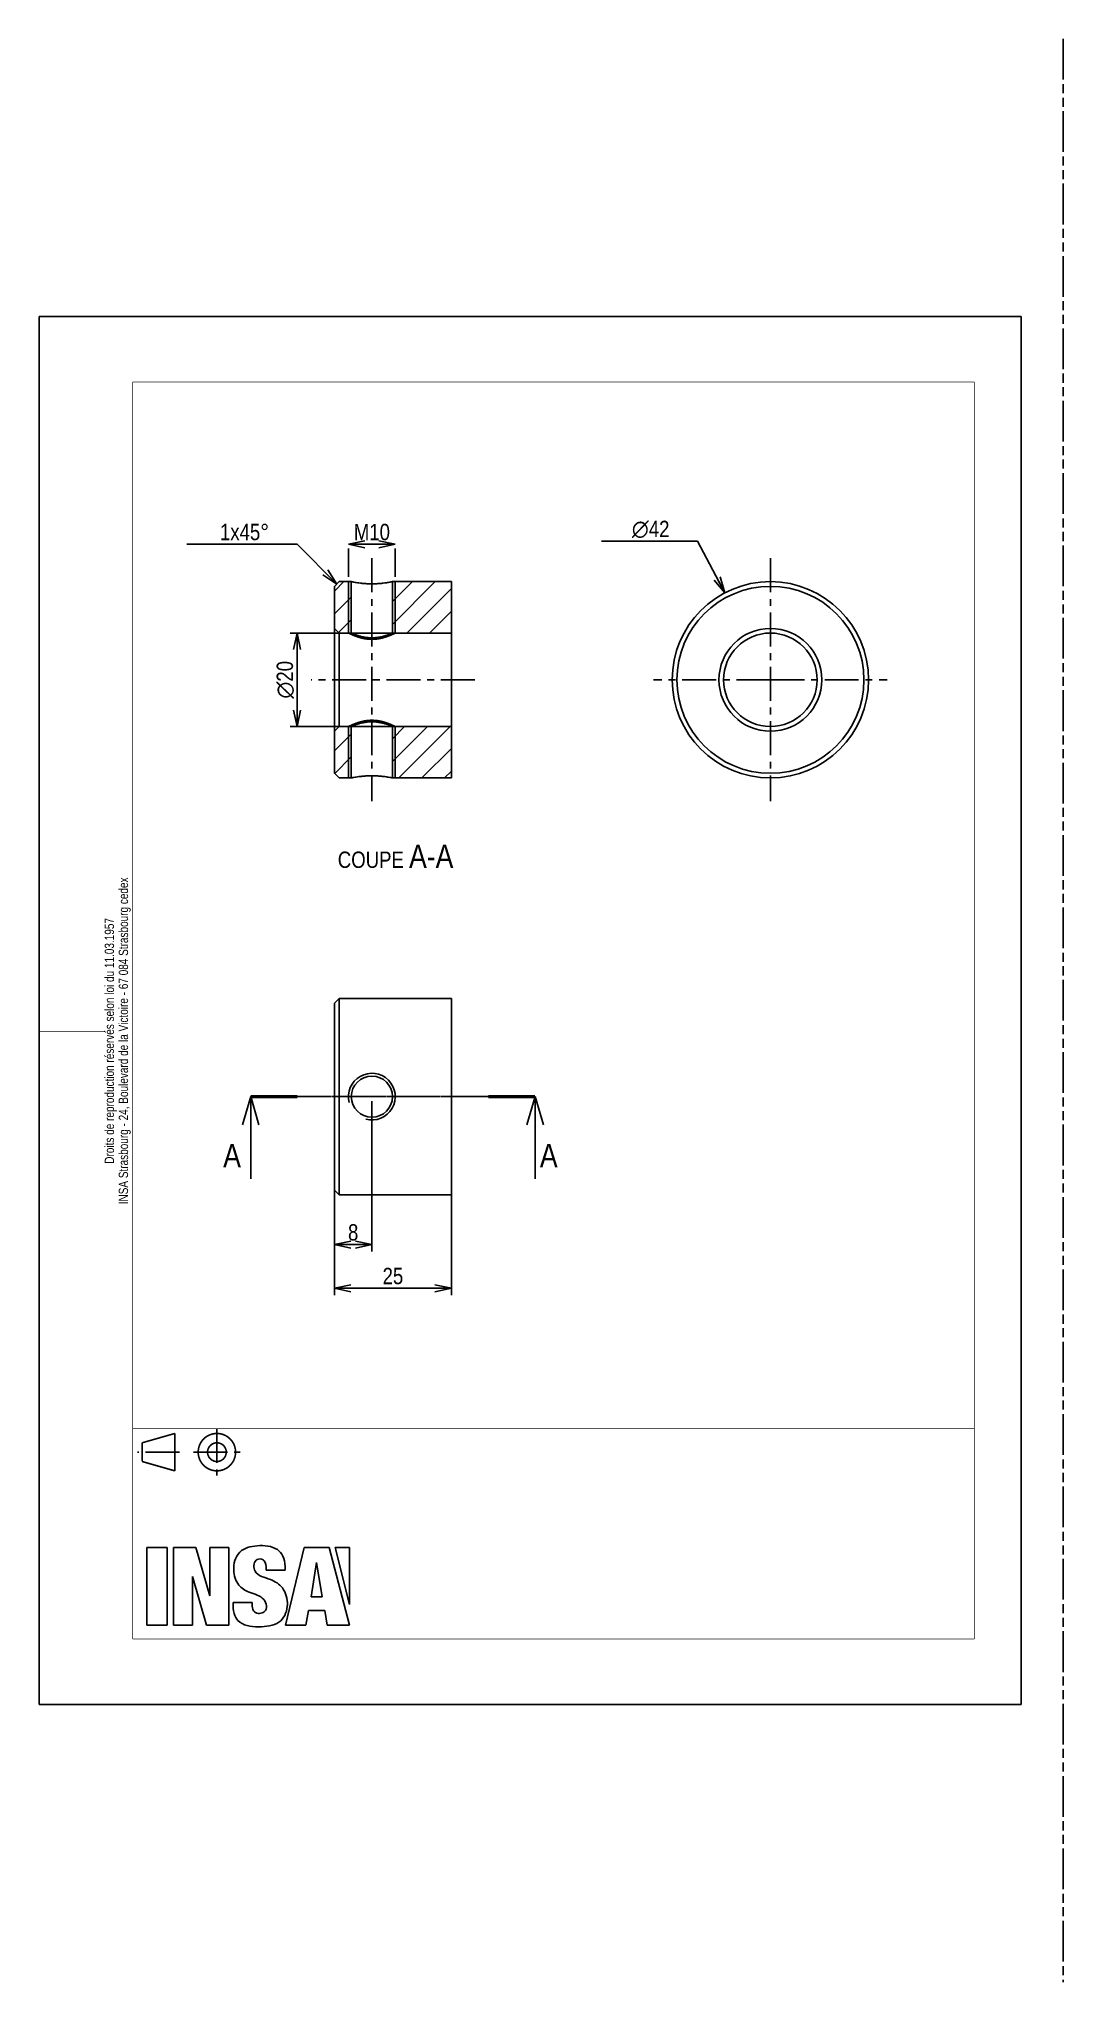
# Model space of a CAD drawing. Header units: millimetres. Extents: x 0 to 219, y -59 to 356.
import ezdxf

# ---------------------------------------------------------------- set-up
doc = ezdxf.new("R2010")
doc.units = ezdxf.units.MM
doc.header["$LTSCALE"] = 19.36
doc.linetypes.add('CENTER', pattern=[0.6, 0.375, -0.075, 0.075, -0.075])
doc.linetypes.add('PHANTOM', pattern=[0.8, 0.45, -0.05, 0.1, -0.05, 0.1, -0.05])
doc.layers.get('0').update_dxf_attribs({"linetype": 'CONTINUOUS'})
for name, color, linetype in [('02___PRT_ALL_AXES', 7, 'CONTINUOUS'), ('2D_ENTITES', 7, 'CONTINUOUS'), ('DEFAULT_1', 7, 'CENTER')]:
    doc.layers.add(name, color=color, linetype=linetype)
doc.styles.get("Standard").update_dxf_attribs({"font": 'txt', "width": 0.85})
doc.styles.add('TEXTSTYLE_2', font='txt', dxfattribs={"width": 0.8})
doc.styles.add('TEXTSTYLE_3', font='gdt')
doc.dimstyles.new('DIMSTYLE_1', dxfattribs={"dimtxt": 3.5, "dimasz": 3.5, "dimexe": 1.5, "dimexo": 1, "dimtad": 1, "dimdec": 3, "dimtxsty": 'STANDARD', "dimblk": 'OPEN', "dimblk1": 'OPEN', "dimblk2": 'OPEN', "dimcen": 0.09, "dimadec": 3, "dimazin": 2, "dimtp": 0.3, "dimtm": 0.3, "dimtfac": 1, "dimtdec": 3, "dimtofl": 0, "dimtmove": 0, "dimatfit": 1, "dimldrblk": 'OPEN', "dimfxl": 1, "dimtolj": 1, "dimarcsym": 0})
doc.dimstyles.new('DIMSTYLE_2', dxfattribs={"dimtxt": 3.5, "dimasz": 3.5, "dimexe": 1.5, "dimexo": 1, "dimgap": 0.875, "dimtad": 1, "dimdec": 3, "dimtxsty": 'STANDARD', "dimblk": 'OPEN', "dimblk1": 'OPEN', "dimblk2": 'OPEN', "dimcen": 0.09, "dimadec": 3, "dimazin": 2, "dimtp": 0.2, "dimtm": 0.2, "dimtfac": 1, "dimtdec": 3, "dimtofl": 0, "dimtmove": 0, "dimatfit": 3, "dimldrblk": 'OPEN', "dimfxl": 1, "dimtolj": 1, "dimarcsym": 0})
doc.dimstyles.get("Standard").update_dxf_attribs({"dimtxt": 3.5, "dimasz": 3.5, "dimexe": 1.5, "dimexo": 1, "dimtad": 1, "dimdec": 3, "dimtxsty": 'STANDARD', "dimblk": 'OPEN', "dimblk1": 'OPEN', "dimblk2": 'OPEN', "dimcen": 0.09, "dimadec": 3, "dimazin": 2, "dimtol": 1, "dimtp": 0.001, "dimtm": 0.001, "dimtfac": 1, "dimtdec": 3, "dimtofl": 0, "dimtmove": 0, "dimatfit": 3, "dimldrblk": 'OPEN', "dimfxl": 1, "dimtolj": 1, "dimarcsym": 0})

# ---------------------------------------------------------------- blocks, each defined once
blk = doc.blocks.new('VUE_PROJETEE_BL0', base_point=(32, 54))
at = {"color": 7, "linetype": 'CONTINUOUS', "const_width": 0.35}
for points in [[(29, 58), (22, 56)], [(22, 56), (22, 52)], [(29, 50), (29, 58)], [(22, 52), (29, 50)]]:
    blk.add_lwpolyline(points, dxfattribs=at)
for points in [[(34, 54, 1), (42, 54, 1)], [(36, 54, 1), (40, 54, 1)]]:
    blk.add_lwpolyline(points, format="xyb", close=True, dxfattribs=at)
at = {"layer": 'DEFAULT_1', "color": 7, "linetype": 'CENTER'}
for p, q in [((38, 59), (38, 49)), ((30, 54), (21, 54)), ((33, 54), (43, 54))]:
    blk.add_line(p, q, dxfattribs=at)
blk = doc.blocks.new('LOGO_INSA_2014_BL1', base_point=(44.69, 25.32))
at = {"color": 4, "linetype": 'CONTINUOUS'}
for p, q in [((23, 33.63), (23, 17)), ((27.39, 33.63), (23, 33.63)), ((27.39, 17), (27.39, 33.63)), ((28.72, 17), (28.72, 33.63)), ((28.72, 33.63), (33.51, 33.63)), ((33.51, 33.63), (36.51, 23.25)), ((36.51, 23.25), (36.51, 33.63)), ((36.51, 33.63), (40.56, 33.63)), ((40.56, 33.63), (40.56, 17)), ((56.66, 33.63), (52.67, 17)), ((61.99, 33.63), (56.66, 33.63)), ((66.38, 17), (61.99, 33.63)), ((66.38, 21.39), (63.32, 33.63)), ((63.32, 33.63), (66.38, 33.63)), ((66.38, 33.63), (66.38, 21.39)), ((59.33, 30.37), (58.13, 23.05)), ((60.52, 23.05), (59.33, 30.37)), ((32.78, 27.38), (32.78, 17)), ((35.77, 17), (32.78, 27.38)), ((48.55, 28.78), (52.61, 28.78)), ((41.5, 21.86), (45.55, 21.86)), ((58.13, 23.05), (60.52, 23.05)), ((23, 17), (27.39, 17)), ((32.78, 17), (28.72, 17)), ((40.56, 17), (35.77, 17)), ((52.67, 17), (57.06, 17)), ((57.06, 17), (57.6, 20.15)), ((57.6, 20.15), (61.06, 20.15)), ((61.06, 20.15), (61.59, 17)), ((61.59, 17), (66.38, 17))]:
    blk.add_line(p, q, dxfattribs=at)
for points, knots in [([(52.61, 28.78), (52.65, 30.8), (51.52, 33.59), (47.49, 34.27), (42.61, 33.37), (41.65, 30.67), (41.61, 29.2)], [0, 0, 0, 0, 0.220663, 0.498464, 0.736526, 1, 1, 1, 1]), ([(41.61, 29.2), (41.61, 29.05), (41.62, 27.73), (42.27, 25.46), (45.09, 23.75), (47.81, 23.29), (48.76, 21.13), (48.44, 19.86), (47.3, 19.43), (46.71, 19.49), (46.52, 19.55)], [0, 0, 0, 0, 0.030294, 0.258124, 0.4422, 0.69203, 0.798044, 0.8992, 0.965836, 1, 1, 1, 1]), ([(53.07, 21.25), (53.14, 22.57), (52.47, 25.11), (49.37, 27.02), (46.26, 27.56), (45.78, 29.8), (46.23, 30.98), (47.14, 31.25), (47.56, 31.13)], [0, 0, 0, 0, 0.257935, 0.473327, 0.735322, 0.82474, 0.912642, 1, 1, 1, 1]), ([(47.56, 31.13), (47.76, 31.07), (48.32, 30.72), (48.6, 29.73), (48.55, 28.78)], [0, 0, 0, 0, 0.351987, 1, 1, 1, 1]), ([(41.5, 21.86), (41.39, 19.98), (42.36, 17.04), (46.64, 16.42), (51.7, 17.03), (52.96, 19.71), (53.07, 21.16), (53.07, 21.25)], [0, 0, 0, 0, 0.203012, 0.491002, 0.744803, 0.984522, 1, 1, 1, 1]), ([(46.52, 19.55), (46.18, 19.66), (45.65, 20.11), (45.51, 21.23), (45.55, 21.86)], [0, 0, 0, 0, 0.573245, 1, 1, 1, 1])]:
    blk.add_open_spline(points, degree=3, knots=knots, dxfattribs=at)
blk = doc.blocks.new('_OPEN')
at = {"color": 0, "linetype": 'BYBLOCK'}
for p, q in [((0, 0), (-1, 0.214)), ((-1, -0.214), (0, 0)), ((-1, 0), (0, 0))]:
    blk.add_line(p, q, dxfattribs=at)
blk = doc.blocks.new('XSEC_OPEN')
at = {"color": 0, "linetype": 'BYBLOCK'}
for p, q in [((0, 0), (-1, 0.292)), ((-1, -0.292), (0, 0)), ((-1, 0), (0, 0))]:
    blk.add_line(p, q, dxfattribs=at)
blk = doc.blocks.new('*D0')
at = {"color": 2, "linetype": 'CONTINUOUS'}
for p, q in [((139, 248.93), (120.27, 248.93)), ((140.8, 248.93), (139, 248.93)), ((146.62, 237.85), (140.8, 248.93))]:
    blk.add_line(p, q, dxfattribs=at)
at = {"color": 2, "linetype": 'CONTINUOUS', "xscale": 3.5, "yscale": 3.5, "zscale": 3.5, "rotation": 297.7246536162}
blk.add_blockref('_OPEN', (146.62, 237.85), dxfattribs=at)
at = {"color": 2, "linetype": 'CONTINUOUS', "insert": (134.8, 253.3), "char_height": 3.5, "width": 15.4902, "attachment_point": 3, "line_spacing_factor": 0.9, "style": 'TEXTSTYLE_3'}
blk.add_mtext('{\\fgdt;n}\\ftxt;{\\W0.85;42}', dxfattribs=at)
blk = doc.blocks.new('*D1')
at = {"color": 2, "linetype": 'CONTINUOUS'}
for p, q in [((63.15, 129.07), (63.15, 87.57)), ((88.15, 129.07), (88.15, 87.57)), ((63.15, 89.07), (75.65, 89.07)), ((88.15, 89.07), (75.65, 89.07))]:
    blk.add_line(p, q, dxfattribs=at)
at = {"color": 2, "linetype": 'CONTINUOUS', "xscale": 3.5, "yscale": 3.5, "zscale": 3.5, "rotation": 180}
blk.add_blockref('_OPEN', (63.15, 89.07), dxfattribs=at)
at = {"color": 2, "linetype": 'CONTINUOUS', "xscale": 3.5, "yscale": 3.5, "zscale": 3.5}
blk.add_blockref('_OPEN', (88.15, 89.07), dxfattribs=at)
at = {"color": 2, "linetype": 'CONTINUOUS', "insert": (75.65, 93.44), "char_height": 3.5, "width": 8.4902, "attachment_point": 2, "line_spacing_factor": 0.9}
blk.add_mtext('25', dxfattribs=at)
blk = doc.blocks.new('*D2')
at = {"color": 2, "linetype": 'CONTINUOUS'}
for p, q in [((87.15, 229.26), (53.65, 229.26)), ((55.15, 229.26), (55.15, 219.26)), ((55.15, 209.26), (55.15, 219.26)), ((87.15, 209.26), (53.65, 209.26))]:
    blk.add_line(p, q, dxfattribs=at)
at = {"color": 2, "linetype": 'CONTINUOUS', "xscale": 3.5, "yscale": 3.5, "zscale": 3.5}
for p, rotation in [((55.15, 229.26), 90), ((55.15, 209.26), 270)]:
    blk.add_blockref('_OPEN', p, dxfattribs=dict(at, rotation=rotation))
at = {"color": 2, "linetype": 'CONTINUOUS', "insert": (50.78, 219.26), "char_height": 3.5, "width": 15.4902, "attachment_point": 2, "rotation": 90, "line_spacing_factor": 0.9, "style": 'TEXTSTYLE_3'}
blk.add_mtext('{\\fgdt;n}\\ftxt;{\\W0.85;20}', dxfattribs=at)
blk = doc.blocks.new('*D3')
at = {"color": 2, "linetype": 'CONTINUOUS'}
for p, q in [((66.15, 248.26), (71.15, 248.26)), ((66.15, 241.26), (66.15, 247.38)), ((76.15, 248.26), (71.15, 248.26)), ((76.15, 241.26), (76.15, 247.38))]:
    blk.add_line(p, q, dxfattribs=at)
at = {"color": 2, "linetype": 'CONTINUOUS', "xscale": 3.5, "yscale": 3.5, "zscale": 3.5, "rotation": 180}
blk.add_blockref('_OPEN', (66.15, 248.26), dxfattribs=at)
at = {"color": 2, "linetype": 'CONTINUOUS', "xscale": 3.5, "yscale": 3.5, "zscale": 3.5}
blk.add_blockref('_OPEN', (76.15, 248.26), dxfattribs=at)
at = {"color": 2, "linetype": 'CONTINUOUS', "insert": (71.15, 252.63), "char_height": 3.5, "width": 15.2988, "attachment_point": 2, "line_spacing_factor": 0.9}
blk.add_mtext('M10', dxfattribs=at)
blk = doc.blocks.new('*D4')
at = {"color": 2, "linetype": 'CONTINUOUS'}
for p, q in [((63.15, 129.07), (63.15, 96.9)), ((71.15, 129.07), (71.15, 96.9)), ((63.15, 98.4), (67.15, 98.4)), ((71.15, 98.4), (67.15, 98.4))]:
    blk.add_line(p, q, dxfattribs=at)
at = {"color": 2, "linetype": 'CONTINUOUS', "xscale": 3.5, "yscale": 3.5, "zscale": 3.5, "rotation": 180}
blk.add_blockref('_OPEN', (63.15, 98.4), dxfattribs=at)
at = {"color": 2, "linetype": 'CONTINUOUS', "xscale": 3.5, "yscale": 3.5, "zscale": 3.5}
blk.add_blockref('_OPEN', (71.15, 98.4), dxfattribs=at)
at = {"color": 2, "linetype": 'CONTINUOUS', "insert": (67.15, 102.78), "char_height": 3.5, "width": 4.2451, "attachment_point": 2, "line_spacing_factor": 0.9}
blk.add_mtext('8', dxfattribs=at)

msp = doc.modelspace()

# ---------------------------------------------------------------- hatches: boundary and pattern name
at = {"linetype": 'CONTINUOUS'}
h = msp.add_hatch(dxfattribs=at)
h.set_pattern_fill('ANSI31', color=2, style=0, pattern_type=2)
h.set_pattern_definition([(45, (88.1517, 219.257), (-2.44424, 2.44424), [])])
edge = h.paths.add_edge_path()
edge.add_line((88.1517, 240.2572), (88.1517, 229.2572))
edge.add_line((75.5517, 229.2572), (88.1517, 229.2572))
edge.add_line((75.5517, 229.2572), (75.5517, 240.2572))
edge.add_line((75.5517, 240.2572), (88.1517, 240.2572))
edge = h.paths.add_edge_path()
edge.add_line((88.1517, 209.2572), (88.1517, 198.2572))
edge.add_line((75.5517, 198.2572), (88.1517, 198.2572))
edge.add_line((75.5517, 198.2572), (75.5517, 209.2572))
edge.add_line((75.5517, 209.2572), (88.1517, 209.2572))
edge = h.paths.add_edge_path()
edge.add_line((64.1517, 240.2572), (66.7517, 240.2572))
edge.add_line((66.7517, 229.2572), (66.7517, 240.2572))
edge.add_line((64.1517, 229.2572), (66.7517, 229.2572))
edge.add_line((64.1517, 229.2572), (63.1517, 230.2572))
edge.add_line((63.1517, 239.2572), (63.1517, 230.2572))
edge.add_line((63.1517, 239.2572), (64.1517, 240.2572))
edge = h.paths.add_edge_path()
edge.add_line((64.1517, 198.2572), (66.7517, 198.2572))
edge.add_line((63.1517, 199.2572), (64.1517, 198.2572))
edge.add_line((63.1517, 208.2572), (63.1517, 199.2572))
edge.add_line((64.1517, 209.2572), (63.1517, 208.2572))
edge.add_line((64.1517, 209.2572), (66.7517, 209.2572))
edge.add_line((66.7517, 198.2572), (66.7517, 209.2572))

# ---------------------------------------------------------------- linework, layer by layer
at = {"color": 7, "linetype": 'CONTINUOUS'}
for p, q in [((0, 0), (0, 297)), ((0, 297), (210, 297)), ((210, 0), (210, 297)), ((63.1517, 239.2572), (64.1517, 240.2572)), ((63.1517, 199.2572), (63.1517, 239.2572)), ((64.1517, 240.2572), (66.7517, 240.2572)), ((66.7517, 229.2572), (66.7517, 240.2572)), ((75.5517, 229.2572), (75.5517, 240.2572)), ((75.5517, 240.2572), (88.1517, 240.2572)), ((88.1517, 198.2572), (88.1517, 240.2572)), ((64.1517, 229.2572), (63.1517, 230.2572)), ((64.1517, 209.2572), (64.1517, 229.2572)), ((64.1517, 229.2572), (66.7517, 229.2572)), ((75.5517, 229.2572), (88.1517, 229.2572)), ((64.1517, 209.2572), (63.1517, 208.2572)), ((64.1517, 209.2572), (66.7517, 209.2572)), ((66.7517, 198.2572), (66.7517, 209.2572)), ((75.5517, 209.2572), (88.1517, 209.2572)), ((75.5517, 198.2572), (75.5517, 209.2572)), ((63.1517, 199.2572), (64.1517, 198.2572)), ((64.1517, 198.2572), (66.7517, 198.2572)), ((75.5517, 198.2572), (88.1517, 198.2572)), ((63.1517, 150.0704), (64.1517, 151.0704)), ((63.1517, 110.0704), (63.1517, 150.0704)), ((64.1517, 109.0704), (64.1517, 151.0704)), ((63.1517, 110.0704), (64.1517, 109.0704)), ((0, 0), (210, 0))]:
    msp.add_line(p, q, dxfattribs=at)
at = {"color": 7, "linetype": 'CONTINUOUS', "const_width": 0.15}
for points in [[(20, 14), (20, 283)], [(20, 283), (200, 283)], [(200, 14), (200, 283)], [(0, 144), (14, 144)], [(20, 59), (200, 59)], [(20, 14), (200, 14)]]:
    msp.add_lwpolyline(points, dxfattribs=at)
at = {"color": 7, "linetype": 'CONTINUOUS'}
for radius in [21, 20, 11, 10]:
    msp.add_circle((156.3902, 219.2572), radius, dxfattribs=at)
for points, knots in [([(66.7517, 240.2572), (66.8636, 240.2337), (67.2915, 240.1473), (67.9423, 240.0351), (68.7356, 239.9287), (69.486, 239.8534), (70.3019, 239.8029), (71.1517, 239.785), (72.0015, 239.8029), (72.8174, 239.8534), (73.5678, 239.9287), (74.3611, 240.0351), (75.0119, 240.1473), (75.4398, 240.2337), (75.5517, 240.2572)], [0, 0, 0, 0, 0.03868162, 0.14773079, 0.22341478, 0.30953649, 0.40290418, 0.5, 0.59709582, 0.69046351, 0.77658522, 0.85226921, 0.96131838, 1, 1, 1, 1]), ([(75.5517, 229.2572), (75.4387, 229.2075), (75.1909, 229.1018), (74.762, 228.9324), (74.2278, 228.7438), (73.7038, 228.5882), (73.2308, 228.4722), (72.8434, 228.3923), (72.4378, 228.3257), (72.0176, 228.2755), (71.5873, 228.2442), (71.1517, 228.2336), (70.7161, 228.2442), (70.2858, 228.2755), (69.8656, 228.3257), (69.46, 228.3923), (69.0726, 228.4722), (68.5997, 228.5882), (68.0756, 228.7438), (67.5414, 228.9324), (67.1125, 229.1018), (66.8647, 229.2075), (66.7517, 229.2572)], [0, 0, 0, 0, 0.04070303, 0.08881854, 0.15198849, 0.22743565, 0.26893626, 0.31250838, 0.35779994, 0.40442942, 0.45197955, 0.5, 0.54802045, 0.59557058, 0.64220006, 0.68749162, 0.73106374, 0.77256435, 0.84801151, 0.91118146, 0.95929697, 1, 1, 1, 1]), ([(66.7517, 209.2572), (66.8647, 209.3069), (67.1125, 209.4126), (67.5414, 209.5819), (68.0756, 209.7706), (68.5997, 209.9261), (69.0726, 210.0421), (69.46, 210.122), (69.8656, 210.1887), (70.2858, 210.2389), (70.7161, 210.2701), (71.1517, 210.2807), (71.5873, 210.2701), (72.0176, 210.2389), (72.4378, 210.1887), (72.8434, 210.122), (73.2308, 210.0421), (73.7038, 209.9261), (74.2278, 209.7706), (74.762, 209.5819), (75.1909, 209.4126), (75.4387, 209.3069), (75.5517, 209.2572)], [0, 0, 0, 0, 0.04070303, 0.08881854, 0.15198849, 0.22743565, 0.26893626, 0.31250838, 0.35779994, 0.40442942, 0.45197955, 0.5, 0.54802045, 0.59557058, 0.64220006, 0.68749162, 0.73106374, 0.77256435, 0.84801151, 0.91118146, 0.95929697, 1, 1, 1, 1]), ([(75.5517, 198.2572), (75.4398, 198.2806), (75.0119, 198.367), (74.3611, 198.4792), (73.5678, 198.5857), (72.8174, 198.6609), (72.0015, 198.7115), (71.1517, 198.7293), (70.3019, 198.7115), (69.486, 198.6609), (68.7356, 198.5857), (67.9423, 198.4792), (67.2915, 198.367), (66.8636, 198.2806), (66.7517, 198.2572)], [0, 0, 0, 0, 0.03868162, 0.14773079, 0.22341478, 0.30953649, 0.40290418, 0.5, 0.59709582, 0.69046351, 0.77658522, 0.85226921, 0.96131838, 1, 1, 1, 1])]:
    msp.add_open_spline(points, degree=3, knots=knots, dxfattribs=at)
at = {"layer": '02___PRT_ALL_AXES', "color": 7, "linetype": 'CENTER'}
for p, q in [((71.1517, 245.2572), (71.1517, 193.2572)), ((156.3902, 245.2572), (156.3902, 193.2572)), ((93.1517, 219.2572), (58.1517, 219.2572)), ((156.3902, 219.2572), (131.3902, 219.2572)), ((156.3902, 219.2572), (181.3902, 219.2572)), ((93.1517, 130.0704), (58.1517, 130.0704))]:
    msp.add_line(p, q, dxfattribs=at)
at = {"layer": '02___PRT_ALL_AXES', "color": 2, "linetype": 'CONTINUOUS'}
for p, q in [((66.1517, 229.2572), (66.1517, 240.2572)), ((76.1517, 240.2572), (76.1517, 229.2572)), ((66.1517, 198.2572), (66.1517, 209.2572)), ((76.1517, 198.2572), (76.1517, 209.2572))]:
    msp.add_line(p, q, dxfattribs=at)
at = {"layer": '02___PRT_ALL_AXES', "color": 7, "linetype": 'CONTINUOUS'}
for p, q in [((64.1517, 151.0704), (88.1517, 151.0704)), ((88.1517, 109.0704), (88.1517, 151.0704)), ((64.1517, 109.0704), (88.1517, 109.0704))]:
    msp.add_line(p, q, dxfattribs=at)
msp.add_circle((71.1517, 130.0704), 4.4, dxfattribs=at)
at = {"layer": '02___PRT_ALL_AXES', "color": 2, "linetype": 'CONTINUOUS'}
for centre, radius, start, end in [((71.1538, 236.6422), 8.7249, 266.476804, 267.647183), ((71.1522, 236.6042), 8.6868, 267.647195, 268.795251), ((71.1517, 236.5798), 8.6624, 268.795403, 271.204766), ((71.1512, 236.6042), 8.6868, 271.204918, 272.3528), ((71.149, 236.6541), 8.7367, 272.353615, 273.522934), ((71.1544, 201.8602), 8.7367, 92.353619, 93.522406), ((71.1522, 201.9101), 8.6868, 91.204749, 92.352805), ((71.1517, 201.9345), 8.6624, 88.795235, 91.204597), ((71.1512, 201.9101), 8.6868, 87.6472, 88.795083), ((71.1496, 201.8721), 8.7249, 86.476277, 87.647185), ((71.1517, 130.0704), 5, 255.159031, 194.854368)]:
    msp.add_arc(centre, radius, start, end, dxfattribs=at)
for points, knots in [([(66.1517, 229.2572), (66.1517, 229.2572), (66.1526, 229.2567), (66.1565, 229.2548), (66.1631, 229.2515), (66.1724, 229.2468), (66.1843, 229.2409), (66.1989, 229.2337), (66.2161, 229.2251), (66.2361, 229.2153), (66.2587, 229.2041), (66.284, 229.1917), (66.3121, 229.1779), (66.343, 229.1629), (66.3766, 229.1466), (66.413, 229.1291), (66.4523, 229.1103), (66.4943, 229.0903), (66.5392, 229.0691), (66.587, 229.0467), (66.6377, 229.0232), (66.6912, 228.9986), (66.7476, 228.9729), (66.8069, 228.9461), (66.8692, 228.9184), (66.9343, 228.8897), (67.0022, 228.8601), (67.0731, 228.8297), (67.1467, 228.7986), (67.2231, 228.7668), (67.3022, 228.7343), (67.384, 228.7014), (67.4684, 228.6681), (67.5553, 228.6344), (67.6446, 228.6005), (67.7362, 228.5665), (67.83, 228.5325), (67.9259, 228.4986), (68.0237, 228.4649), (68.1234, 228.4315), (68.2248, 228.3985), (68.3278, 228.366), (68.4321, 228.3342), (68.5378, 228.3031), (68.6446, 228.2728), (68.7524, 228.2435), (68.861, 228.215), (68.9704, 228.1877), (69.0805, 228.1614), (69.1911, 228.1364), (69.3021, 228.1125), (69.4135, 228.0899), (69.5252, 228.0686), (69.6371, 228.0486), (69.7491, 228.03), (69.8613, 228.0128), (69.9735, 227.997), (70.0858, 227.9825), (70.1981, 227.9695), (70.3104, 227.958), (70.4227, 227.9478), (70.5251, 227.9399), (70.5901, 227.9356), (70.6176, 227.9339)], [0, 0, 0, 0, 0.01589983, 0.03237357, 0.04884731, 0.06532106, 0.0817948, 0.09826854, 0.11474228, 0.13121602, 0.14768976, 0.1641635, 0.18063724, 0.19711099, 0.21358473, 0.23005847, 0.24653221, 0.26300595, 0.27947969, 0.29595343, 0.31242718, 0.32890092, 0.34537466, 0.3618484, 0.37832214, 0.39479588, 0.41126962, 0.42774336, 0.44421711, 0.46069085, 0.47716459, 0.49363833, 0.51011207, 0.52658581, 0.54305955, 0.55953329, 0.57600704, 0.59248078, 0.60895452, 0.62542826, 0.641902, 0.65837574, 0.67484948, 0.69132322, 0.70779697, 0.72427071, 0.74074445, 0.75721819, 0.77369193, 0.79016567, 0.80663941, 0.82311316, 0.8395869, 0.85606064, 0.87253438, 0.88900812, 0.90548186, 0.9219556, 0.93842934, 0.95490309, 0.97137683, 0.98785057, 1, 1, 1, 1]), ([(71.6858, 227.9339), (71.7134, 227.9356), (71.7784, 227.9399), (71.8808, 227.9478), (71.993, 227.958), (72.1053, 227.9695), (72.2176, 227.9825), (72.3299, 227.997), (72.4421, 228.0128), (72.5543, 228.03), (72.6663, 228.0486), (72.7782, 228.0686), (72.8899, 228.0899), (73.0013, 228.1125), (73.1124, 228.1364), (73.2229, 228.1614), (73.333, 228.1877), (73.4424, 228.215), (73.5511, 228.2435), (73.6588, 228.2728), (73.7656, 228.3031), (73.8713, 228.3342), (73.9756, 228.366), (74.0786, 228.3985), (74.18, 228.4315), (74.2797, 228.4649), (74.3776, 228.4986), (74.4734, 228.5325), (74.5672, 228.5665), (74.6588, 228.6005), (74.7482, 228.6344), (74.835, 228.6681), (74.9194, 228.7014), (75.0012, 228.7343), (75.0803, 228.7668), (75.1567, 228.7986), (75.2304, 228.8297), (75.3012, 228.8601), (75.3691, 228.8897), (75.4343, 228.9184), (75.4965, 228.9461), (75.5558, 228.9729), (75.6122, 228.9986), (75.6658, 229.0232), (75.7164, 229.0467), (75.7642, 229.0691), (75.8091, 229.0903), (75.8511, 229.1103), (75.8904, 229.1291), (75.9268, 229.1466), (75.9604, 229.1629), (75.9913, 229.1779), (76.0194, 229.1917), (76.0447, 229.2041), (76.0674, 229.2153), (76.0873, 229.2251), (76.1046, 229.2337), (76.1191, 229.2409), (76.131, 229.2468), (76.1403, 229.2515), (76.1469, 229.2548), (76.1508, 229.2567), (76.1517, 229.2572), (76.1517, 229.2572)], [0, 0, 0, 0, 0.01213283, 0.02859728, 0.04506174, 0.06152619, 0.07799064, 0.0944551, 0.11091955, 0.127384, 0.14384845, 0.16031291, 0.17677736, 0.19324181, 0.20970627, 0.22617072, 0.24263517, 0.25909962, 0.27556408, 0.29202853, 0.30849298, 0.32495744, 0.34142189, 0.35788634, 0.37435079, 0.39081525, 0.4072797, 0.42374415, 0.4402086, 0.45667306, 0.47313751, 0.48960196, 0.50606642, 0.52253087, 0.53899532, 0.55545977, 0.57192423, 0.58838868, 0.60485313, 0.62131759, 0.63778204, 0.65424649, 0.67071094, 0.6871754, 0.70363985, 0.7201043, 0.73656876, 0.75303321, 0.76949766, 0.78596211, 0.80242657, 0.81889102, 0.83535547, 0.85181992, 0.86828438, 0.88474883, 0.90121328, 0.91767774, 0.93414219, 0.95060664, 0.96707109, 0.98353555, 1, 1, 1, 1]), ([(70.6176, 210.5805), (70.5901, 210.5788), (70.5251, 210.5745), (70.4227, 210.5665), (70.3104, 210.5564), (70.1981, 210.5448), (70.0858, 210.5318), (69.9735, 210.5174), (69.8613, 210.5015), (69.7491, 210.4843), (69.6371, 210.4657), (69.5252, 210.4457), (69.4135, 210.4244), (69.3021, 210.4018), (69.1911, 210.378), (69.0805, 210.3529), (68.9704, 210.3266), (68.861, 210.2993), (68.7524, 210.2709), (68.6446, 210.2415), (68.5378, 210.2112), (68.4322, 210.1801), (68.3278, 210.1483), (68.2248, 210.1159), (68.1234, 210.0829), (68.0237, 210.0495), (67.9259, 210.0158), (67.83, 209.9819), (67.7362, 209.9479), (67.6446, 209.9139), (67.5553, 209.88), (67.4684, 209.8463), (67.384, 209.8129), (67.3022, 209.78), (67.2231, 209.7476), (67.1467, 209.7157), (67.0731, 209.6846), (67.0022, 209.6542), (66.9343, 209.6246), (66.8692, 209.596), (66.8069, 209.5682), (66.7476, 209.5415), (66.6912, 209.5157), (66.6377, 209.4911), (66.587, 209.4676), (66.5392, 209.4452), (66.4943, 209.424), (66.4523, 209.404), (66.413, 209.3853), (66.3766, 209.3677), (66.343, 209.3514), (66.3121, 209.3364), (66.284, 209.3227), (66.2587, 209.3102), (66.2361, 209.2991), (66.2161, 209.2892), (66.1989, 209.2807), (66.1843, 209.2734), (66.1724, 209.2675), (66.1631, 209.2629), (66.1565, 209.2596), (66.1528, 209.2577), (66.1518, 209.2572), (66.1517, 209.2572)], [0, 0, 0, 0, 0.01216911, 0.02866949, 0.04516988, 0.06167027, 0.07817065, 0.09467104, 0.11117142, 0.12767181, 0.1441722, 0.16067258, 0.17717297, 0.19367336, 0.21017374, 0.22667413, 0.24317452, 0.2596749, 0.27617529, 0.29267568, 0.30917606, 0.32567645, 0.34217684, 0.35867722, 0.37517761, 0.391678, 0.40817838, 0.42467877, 0.44117915, 0.45767954, 0.47417993, 0.49068031, 0.5071807, 0.52368109, 0.54018147, 0.55668186, 0.57318225, 0.58968263, 0.60618302, 0.62268341, 0.63918379, 0.65568418, 0.67218457, 0.68868495, 0.70518534, 0.72168573, 0.73818611, 0.7546865, 0.77118688, 0.78768727, 0.80418766, 0.82068804, 0.83718843, 0.85368882, 0.8701892, 0.88668959, 0.90318998, 0.91969036, 0.93619075, 0.95269114, 0.96919152, 0.98569191, 1, 1, 1, 1]), ([(76.1517, 209.2572), (76.1516, 209.2572), (76.1507, 209.2577), (76.1469, 209.2596), (76.1403, 209.2629), (76.131, 209.2675), (76.1191, 209.2734), (76.1046, 209.2807), (76.0873, 209.2892), (76.0674, 209.2991), (76.0447, 209.3102), (76.0194, 209.3227), (75.9913, 209.3364), (75.9604, 209.3514), (75.9268, 209.3677), (75.8904, 209.3853), (75.8511, 209.404), (75.8091, 209.424), (75.7642, 209.4452), (75.7164, 209.4676), (75.6658, 209.4911), (75.6122, 209.5157), (75.5558, 209.5415), (75.4965, 209.5682), (75.4343, 209.5959), (75.3691, 209.6246), (75.3012, 209.6542), (75.2304, 209.6846), (75.1567, 209.7157), (75.0803, 209.7476), (75.0012, 209.78), (74.9194, 209.8129), (74.835, 209.8463), (74.7482, 209.8799), (74.6588, 209.9139), (74.5672, 209.9479), (74.4734, 209.9819), (74.3776, 210.0158), (74.2797, 210.0495), (74.18, 210.0829), (74.0786, 210.1159), (73.9756, 210.1483), (73.8713, 210.1801), (73.7656, 210.2112), (73.6588, 210.2415), (73.5511, 210.2709), (73.4424, 210.2993), (73.333, 210.3266), (73.2229, 210.3529), (73.1123, 210.378), (73.0013, 210.4018), (72.8899, 210.4244), (72.7782, 210.4457), (72.6663, 210.4657), (72.5543, 210.4843), (72.4421, 210.5015), (72.3299, 210.5174), (72.2176, 210.5318), (72.1053, 210.5448), (71.993, 210.5564), (71.8808, 210.5665), (71.7784, 210.5745), (71.7134, 210.5788), (71.6858, 210.5805)], [0, 0, 0, 0, 0.01430823, 0.03080878, 0.04730932, 0.06380987, 0.08031041, 0.09681096, 0.11331151, 0.12981205, 0.1463126, 0.16281315, 0.17931369, 0.19581424, 0.21231479, 0.22881533, 0.24531588, 0.26181642, 0.27831697, 0.29481752, 0.31131806, 0.32781861, 0.34431916, 0.3608197, 0.37732025, 0.3938208, 0.41032134, 0.42682189, 0.44332244, 0.45982298, 0.47632353, 0.49282407, 0.50932462, 0.52582517, 0.54232571, 0.55882626, 0.57532681, 0.59182735, 0.6083279, 0.62482845, 0.64132899, 0.65782954, 0.67433008, 0.69083063, 0.70733118, 0.72383172, 0.74033227, 0.75683282, 0.77333336, 0.78983391, 0.80633446, 0.822835, 0.83933555, 0.85583609, 0.87233664, 0.88883719, 0.90533773, 0.92183828, 0.93833883, 0.95483937, 0.97133992, 0.98784047, 1, 1, 1, 1])]:
    msp.add_open_spline(points, degree=3, knots=knots, dxfattribs=at)
at = {"layer": '2D_ENTITES', "color": 8, "linetype": 'PHANTOM'}
msp.add_line((219, 356.4), (219, -59.4), dxfattribs=at)
at = {"layer": 'DEFAULT_1', "color": 9, "linetype": 'CENTER'}
msp.add_line((55.2295, 130.0704), (96.0739, 130.0704), dxfattribs=at)
at = {"layer": 'DEFAULT_1', "color": 7, "linetype": 'CENTER', "const_width": 0.7}
for points in [[(45.2295, 130.0704), (55.2295, 130.0704)], [(96.0739, 130.0704), (106.0739, 130.0704)]]:
    msp.add_lwpolyline(points, dxfattribs=at)

# ---------------------------------------------------------------- block references
at = {"color": 2, "linetype": 'CONTINUOUS'}
for name, p in [('VUE_PROJETEE_BL0', (32, 54)), ('LOGO_INSA_2014_BL1', (44.689, 25.3198))]:
    msp.add_blockref(name, p, dxfattribs=at)

# ---------------------------------------------------------------- texts
at = {"color": 2, "linetype": 'CONTINUOUS', "char_height": 3.5, "line_spacing_factor": 0.9}
for s, insert, width, attachment_point in [('1x45\\fgdt;{\\W1.0;{\\fgdt;~}}', (49.1517, 252.6322), 20.070312, 3), ('COUPE \\H5.0;A-A', (76.2188, 184.0072), 45.28125, 2)]:
    msp.add_mtext(s, dxfattribs=dict(at, insert=insert, width=width, attachment_point=attachment_point))
at = {"color": 7, "linetype": 'CONTINUOUS', "insert": (14, 142), "char_height": 2, "width": 115.2, "attachment_point": 2, "rotation": 90, "line_spacing_factor": 0.9, "style": 'TEXTSTYLE_2'}
msp.add_mtext('Droits de reproduction réservés selon loi du 11.03.1957\\PINSA Strasbourg - 24, Boulevard de la Victoire - 67 084 Strasbourg cedex', dxfattribs=at)
at = {"color": 7, "linetype": 'CONTINUOUS', "char_height": 5, "width": 7.294922, "attachment_point": 1, "line_spacing_factor": 0.9}
for insert in [(39.3506, 119.9704), (107.0895, 119.9704)]:
    msp.add_mtext('A', dxfattribs=dict(at, insert=insert))

# ---------------------------------------------------------------- dimensions: what is measured, and where the dimension line sits
at = {"color": 2, "linetype": 'CONTINUOUS'}
dim = msp.add_linear_dim(base=(76.1517, 248.2572), p1=(66.1517, 240.2572), p2=(76.1517, 240.2572), text='M<>', dimstyle='DIMSTYLE_2', dxfattribs=at)
dim.commit()
dim.dimension.update_dxf_attribs({"geometry": '*D3', "text_midpoint": (71.1517, 248.2572), "dimtype": 160})
dim = msp.add_diameter_dim_2p(p1=(146.6205, 237.8462), p2=(166.1599, 200.6681), text='%%c<>', dimstyle='DIMSTYLE_1', override={"dimtih": 1, "dimtoh": 1, "dimpost": '<>'}, dxfattribs=at)
dim.commit()
dim.dimension.update_dxf_attribs({"geometry": '*D0', "text_midpoint": (129.6325, 251.5539), "dimtype": 163})
dim = msp.add_linear_dim(base=(55.1517, 209.2572), p1=(88.1517, 229.2572), p2=(88.1517, 209.2572), angle=270, text='%%c<>', dimstyle='DIMSTYLE_2', dxfattribs=at)
dim.commit()
dim.dimension.update_dxf_attribs({"geometry": '*D2', "text_midpoint": (55.1517, 219.2572), "dimtype": 160})
for base, p1, picture, middle in [((63.1517, 89.0679), (88.1517, 130.0704), '*D1', (75.5455, 89.0679)), ((63.1517, 98.4033), (71.1517, 130.0704), '*D4', (67.138, 98.4033))]:
    dim = msp.add_linear_dim(base=base, p1=p1, p2=(63.1517, 130.0704), angle=180, dimstyle='DIMSTYLE_2', dxfattribs=at)
    dim.commit()
    dim.dimension.update_dxf_attribs({"geometry": picture, "text_midpoint": middle, "dimtype": 160})

# ---------------------------------------------------------------- leaders
msp.add_leader([(63.6517, 239.7572), (55.1517, 248.2572), (53.3517, 248.2572), (31.5715, 248.2572)], dimstyle='STANDARD', override={"dimtad": 0}, dxfattribs=at)
at = {"color": 7, "linetype": 'CONTINUOUS'}
for points in [[(45.2295, 130.0704), (45.2295, 112.4704)], [(106.0739, 130.0704), (106.0739, 112.4704)]]:
    msp.add_leader(points, dimstyle='STANDARD', override={"dimasz": 6, "dimtad": 0, "dimldrblk": 'XSEC_OPEN'}, dxfattribs=at)

doc.saveas('drawing.dxf')
